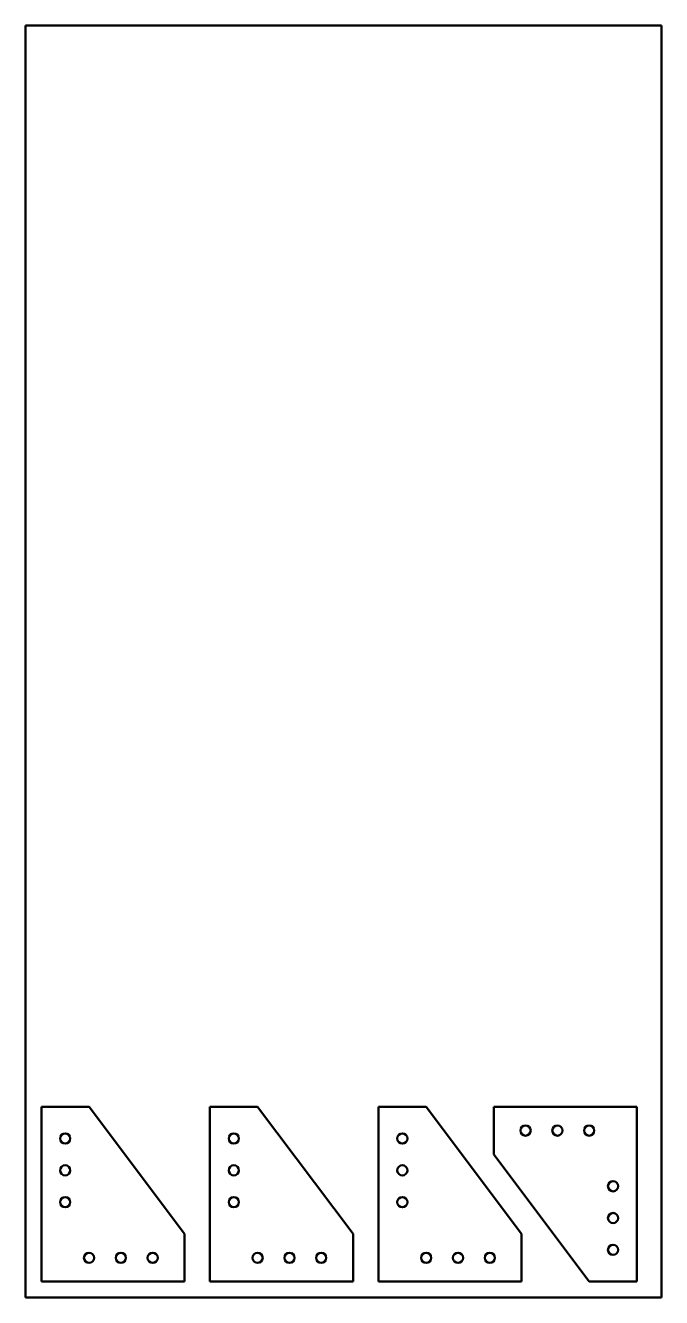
# Model space of a CAD drawing. Header units: millimetres. Extents: x 197 to 397, y 10 to 410.
import ezdxf

# ---------------------------------------------------------------- set-up
doc = ezdxf.new("R2010")
doc.units = ezdxf.units.MM
doc.layers.add('Visible (ISO)', color=7, linetype='Continuous', lineweight=50)

msp = doc.modelspace()

# ---------------------------------------------------------------- linework, layer by layer
at = {"layer": 'Visible (ISO)'}
for p, q in [((197, 410), (197, 10)), ((397, 410), (197, 410)), ((397, 10), (397, 410)), ((217, 70), (202, 70)), ((202, 70), (202, 15)), ((247, 30), (217, 70)), ((270, 70), (255, 70)), ((255, 70), (255, 15)), ((300, 30), (270, 70)), ((323, 70), (308, 70)), ((308, 70), (308, 15)), ((353, 30), (323, 70)), ((344.25, 70), (344.25, 55)), ((389.25, 70), (344.25, 70)), ((389.25, 15), (389.25, 70)), ((344.25, 55), (374.25, 15)), ((247, 15), (247, 30)), ((300, 15), (300, 30)), ((353, 15), (353, 30)), ((202, 15), (247, 15)), ((255, 15), (300, 15)), ((308, 15), (353, 15)), ((374.25, 15), (389.25, 15)), ((197, 10), (397, 10))]:
    msp.add_line(p, q, dxfattribs=at)
for centre in [(354.25, 62.5), (364.25, 62.5), (374.25, 62.5), (209.5, 60), (262.5, 60), (315.5, 60), (209.5, 50), (262.5, 50), (315.5, 50), (381.75, 45), (209.5, 40), (262.5, 40), (315.5, 40), (381.75, 35), (217, 22.5), (227, 22.5), (237, 22.5), (270, 22.5), (280, 22.5), (290, 22.5), (323, 22.5), (333, 22.5), (343, 22.5), (381.75, 25)]:
    msp.add_circle(centre, 1.6, dxfattribs=at)

doc.saveas('drawing.dxf')
